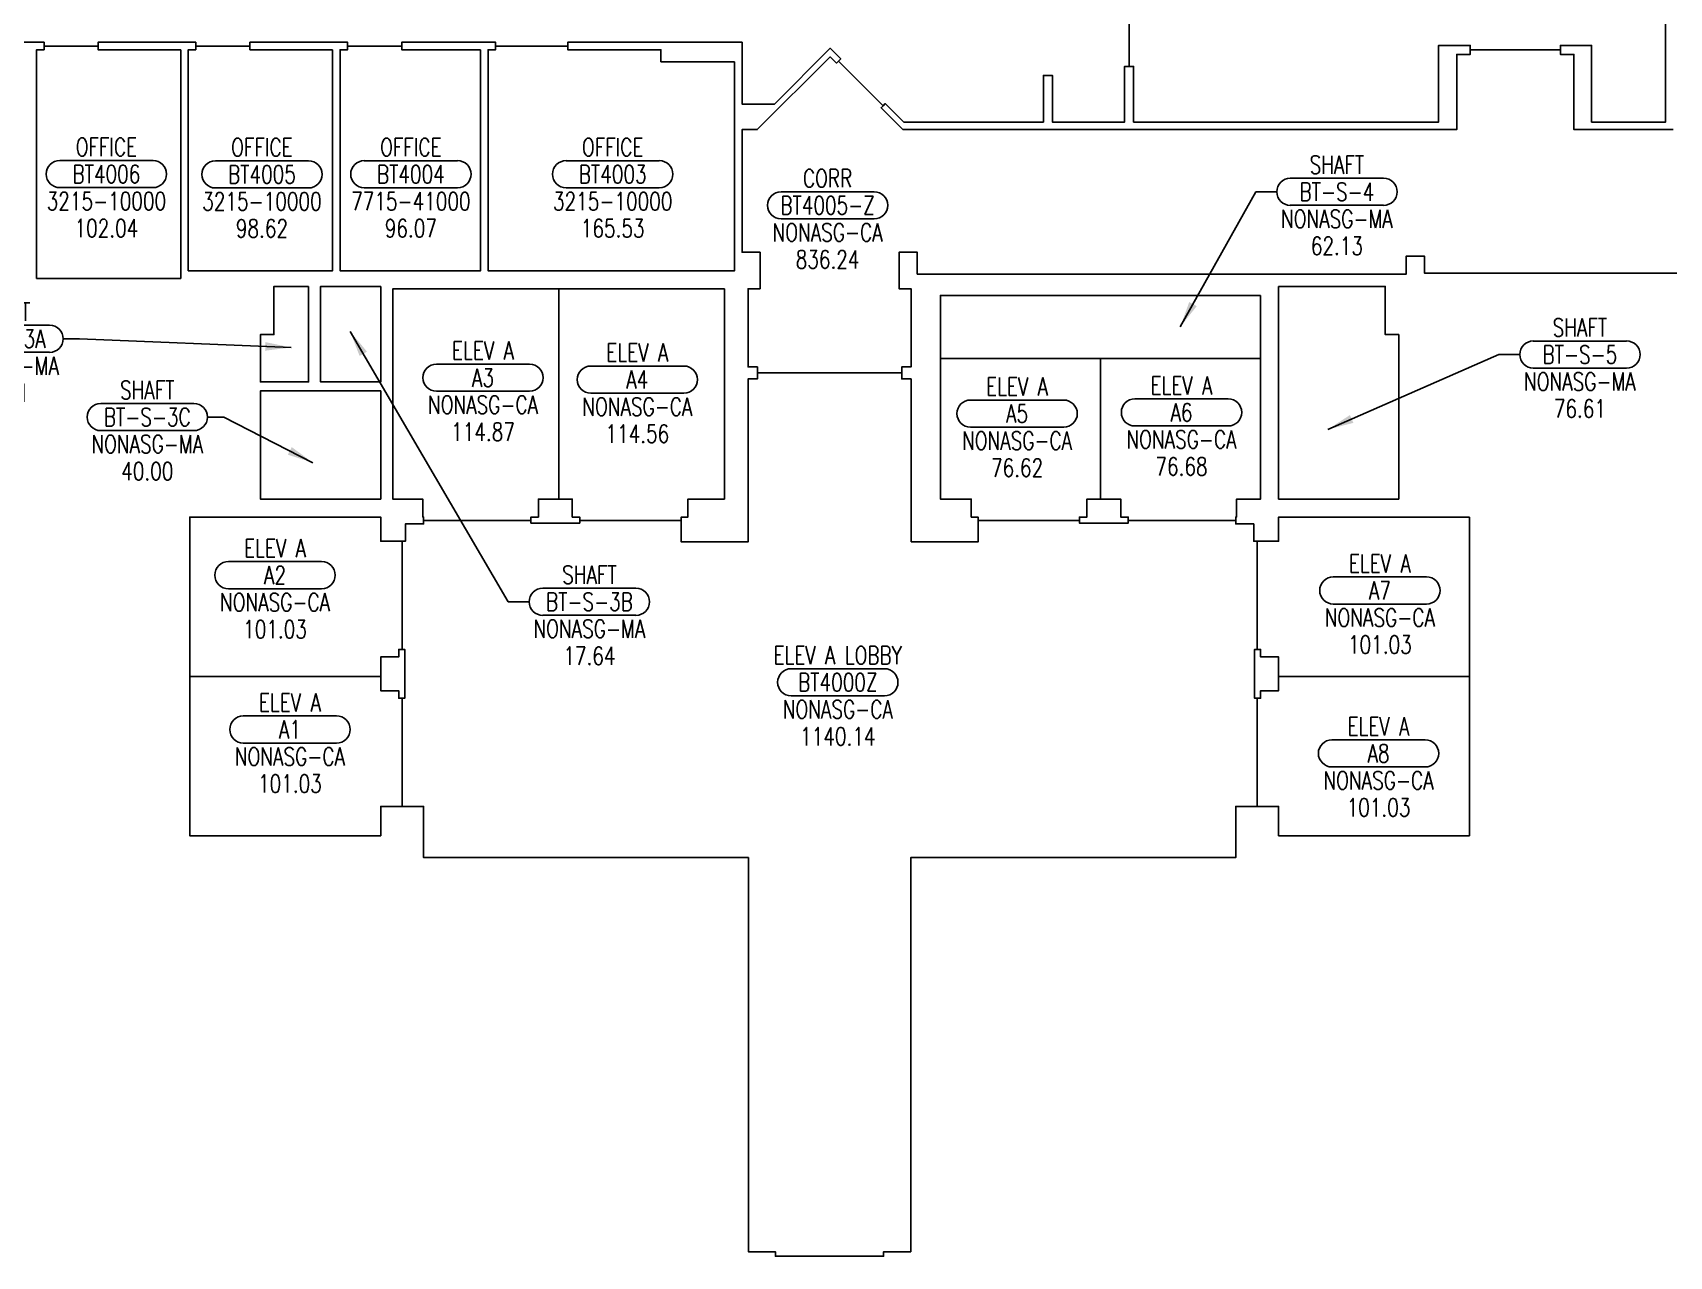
# Model space of a CAD drawing. Extents: x 3744 to 6993, y 18155 to 19758.
# Drawn here: x 4486 to 5575, y 18155 to 18969 of the extents above; entities that cross this region are included whole.
import ezdxf
from ezdxf.enums import TextEntityAlignment as Align

# ---------------------------------------------------------------- set-up
doc = ezdxf.new("R2010")
doc.units = 0
doc.header["$MEASUREMENT"] = 0
doc.layers.get('0').update_dxf_attribs({"linetype": 'CONTINUOUS'})
for name, color, linetype in [('AREA', 3, 'CONTINUOUS'), ('AREA2', 1, 'CONTINUOUS'), ('COSTC', 6, 'CONTINUOUS'), ('PLINE2', 5, 'CONTINUOUS'), ('ROOMNA', 4, 'CONTINUOUS'), ('ROOMNO', 4, 'CONTINUOUS'), ('ROOMOV', 4, 'CONTINUOUS')]:
    doc.layers.add(name, color=color, linetype=linetype)
doc.styles.get("Standard").update_dxf_attribs({"font": 'simplex.shx', "width": 0.75})
doc.dimstyles.get("Standard").update_dxf_attribs({"dimtxt": 0.18, "dimasz": 0.18, "dimexe": 0.18, "dimexo": 0.0625, "dimgap": 0.09, "dimtad": 0, "dimtih": 1, "dimtoh": 1, "dimdec": 4, "dimzin": 0, "dimtxsty": 'STANDARD', "dimcen": 0.09, "dimazin": 3, "dimtfac": 1, "dimtdec": 4, "dimtofl": 0, "dimtmove": 0, "dimatfit": 3, "dimtolj": 1, "dimtzin": 0})

# ---------------------------------------------------------------- blocks, each defined once
blk = doc.blocks.new('ROOM')
at = {"layer": 'ROOMOV'}
for p, q in [((-31, 9), (31, 9)), ((31, -9), (-31, -9))]:
    blk.add_line(p, q, dxfattribs=at)
for centre, start, end in [((-31, 0), 90, 270), ((31, 0), 270, 90)]:
    blk.add_arc(centre, 9.04, start, end, dxfattribs=at)
at = {"color": 0, "width": 0.75, "flags": 1}
for tag, p in [('FLFIN', (-60, -36)), ('ICRA', (60, -36)), ('FLTYPE', (-60, -48)), ('USER1', (60, -48)), ('FLCOND', (-60, -60)), ('USER2', (60, -60)), ('WLFIN', (-60, -72)), ('SITE', (-24, -72)), ('UCODE', (24, -72)), ('USER3', (60, -72)), ('WLTYPE', (-60, -84)), ('BLDG', (-24, -84)), ('UDESC', (24, -84)), ('USER4', (60, -84)), ('WLCOND', (-60, -96)), ('FLR', (-24, -96)), ('FCODE', (24, -96)), ('USER5', (60, -96)), ('CLFIN', (-60, -108)), ('COSTCD', (-24, -108)), ('FDESC', (24, -108)), ('USER6', (60, -108)), ('CLTYPE', (-60, -120)), ('DEPTD', (-24, -120)), ('DIVISION', (24, -120)), ('USER7', (60, -120)), ('CLCOND', (-60, -132)), ('RDES', (-24, -132)), ('CONTACT', (24, -132)), ('USER8', (60, -132)), ('CLHT', (-60, -144)), ('CHDATE', (-24, -144)), ('OCCUP', (24, -144)), ('BLOCK', (60, -144)), ('BASE', (-60, -156)), ('CBACK', (-24, -156)), ('PRCONTACT', (24, -156)), ('BLOCK2', (60, -156))]:
    blk.add_attdef(tag, text='', height=6, dxfattribs=at).set_placement(p, align=Align.MIDDLE_CENTER)
at = {"layer": 'AREA', "width": 0.75}
blk.add_attdef('AREA', text='', height=12, dxfattribs=at).set_placement((0, -36), align=Align.MIDDLE_CENTER)
at = {"layer": 'AREA2', "width": 0.75}
blk.add_attdef('AREA2', text='', height=12, dxfattribs=at).set_placement((0, -36), align=Align.MIDDLE_CENTER)
at = {"layer": 'COSTC', "width": 0.75}
blk.add_attdef('COSTC', text='', height=12, dxfattribs=at).set_placement((0, -18), align=Align.MIDDLE_CENTER)
at = {"layer": 'ROOMNA', "width": 0.75}
for tag, p in [('RMNAA', (0, 54)), ('RMNAB', (0, 36)), ('RMNAC', (0, 18))]:
    blk.add_attdef(tag, text='', height=12, dxfattribs=at).set_placement(p, align=Align.MIDDLE_CENTER)
at = {"layer": 'ROOMNO', "width": 0.75}
blk.add_attdef('RMNU', text='', height=12, dxfattribs=at).set_placement((0, 0), align=Align.MIDDLE_CENTER)

msp = doc.modelspace()

# ---------------------------------------------------------------- linework, layer by layer
at = {"layer": 'PLINE2', "color": 6}
for points in [[(5573, 19168.7), (5573, 18909.7), (5523.8, 18909.7), (5523.8, 18960.7), (5503, 18960.7), (5503, 18957.7), (5443, 18957.7), (5443, 18960.7), (5422, 18960.7), (5422, 18909.7), (5219, 18909.7), (5219, 18946.7), (5216, 18946.7), (5216, 18982.7)], [(4429, 18962.8), (4494, 18962.8), (4494, 18960.3), (4530, 18960.3), (4530, 18962.8), (4595, 18962.8), (4595, 18960.3), (4631, 18960.3), (4631, 18962.8), (4696, 18962.8), (4696, 18960.3), (4732, 18960.3), (4732, 18962.8), (4794.5, 18962.8), (4794.5, 18960.3), (4842.5, 18960.3), (4842.5, 18962.8), (4958.5, 18962.8), (4958.5, 18921.7), (4980, 18921.7), (5017.1, 18958.8), (5024.1, 18951.7), (5022.7, 18950.3), (5052.4, 18920.6), (5053.8, 18922), (5066.1, 18909.7), (5159, 18909.7), (5159, 18940.7), (5165, 18940.7), (5165, 18909.7), (5213, 18909.7), (5213, 18946.7), (5216, 18946.7), (5216, 18982.7)], [(5580.5, 18809.2), (5412.5, 18809.2), (5412.5, 18820.5), (5400.5, 18820.5), (5400.5, 18808.5), (5075, 18808.5), (5075, 18823.1), (5063, 18823.1), (5063, 18798.8), (5071, 18798.8), (5071, 18746.8), (5064.7, 18746.8), (5064.7, 18742.8), (4968.7, 18742.8), (4968.7, 18746.8), (4962.5, 18746.8), (4962.5, 18798.8), (4970.5, 18798.8), (4970.5, 18823.1), (4958.5, 18823.1), (4958.5, 18904.7), (4968.6, 18904.7), (5017.1, 18953.1), (5021.3, 18948.9), (5022.7, 18950.3), (5052.4, 18920.6), (5051, 18919.2), (5065.5, 18904.7), (5434, 18904.7), (5434, 18954.7), (5443, 18954.7), (5443, 18957.7), (5503, 18957.7), (5503, 18954.7), (5512, 18954.7), (5512, 18904.7), (5578, 18904.7)]]:
    msp.add_lwpolyline(points, dxfattribs=at)
for points in [[(4585, 18957.8), (4530, 18957.8), (4530, 18960.3), (4494, 18960.3), (4494, 18957.8), (4489, 18957.8), (4489, 18805.7), (4585, 18805.7)], [(4686, 18957.8), (4631, 18957.8), (4631, 18960.3), (4595, 18960.3), (4595, 18957.8), (4590, 18957.8), (4590, 18810.8), (4686, 18810.8)], [(4784.5, 18957.8), (4732, 18957.8), (4732, 18960.3), (4696, 18960.3), (4696, 18957.8), (4691, 18957.8), (4691, 18810.8), (4784.5, 18810.8)], [(4953.5, 18949.8), (4904.5, 18949.8), (4904.5, 18957.8), (4842.5, 18957.8), (4842.5, 18960.3), (4794.5, 18960.3), (4794.5, 18957.8), (4789.5, 18957.8), (4789.5, 18810.8), (4953.5, 18810.8)], [(4670, 18800.3), (4647, 18800.3), (4647, 18768.3), (4638, 18768.3), (4638, 18736.8), (4670, 18736.8)], [(4718, 18800.3), (4678, 18800.3), (4678, 18736.8), (4718, 18736.8)], [(4836.5, 18798.7), (4726, 18798.7), (4726, 18658.8), (4746, 18658.8), (4746, 18646.8), (4746.5, 18646.8), (4746.5, 18644.6), (4818, 18644.6), (4818, 18646.8), (4823, 18646.8), (4823, 18658.8), (4836.5, 18658.8)], [(4946.7, 18798.7), (4836.5, 18798.7), (4836.5, 18658.8), (4845.5, 18658.8), (4845.5, 18646.8), (4850.5, 18646.8), (4850.5, 18644.6), (4918, 18644.6), (4918, 18646.8), (4922.5, 18646.8), (4922.5, 18658.8), (4946.7, 18658.8), (4946.7, 18664.8)], [(5315.5, 18800.3), (5315.5, 18658.8), (5395.5, 18658.8), (5395.5, 18768.3), (5386.5, 18768.3), (5386.5, 18800.3)], [(5303.5, 18794.3), (5090.5, 18794.3), (5090.5, 18752.3), (5303.5, 18752.3)], [(5071, 18630.3), (5071, 18738.8), (5064.7, 18738.8), (5064.7, 18742.8), (4968.7, 18742.8), (4968.7, 18738.8), (4962.5, 18738.8), (4962.5, 18630.3), (4918, 18630.3), (4918, 18644.6), (4850.5, 18644.6), (4850.5, 18642.8), (4818, 18642.8), (4818, 18644.6), (4746.5, 18644.6), (4746.5, 18642.3), (4734.5, 18642.3), (4734.5, 18630.8), (4732.2, 18630.8), (4732.2, 18558.8), (4734, 18558.8), (4734, 18526.3), (4732.2, 18526.3), (4732.2, 18454.3), (4746.5, 18454.3), (4746.5, 18420.3), (4962.7, 18420.3), (4962.7, 18158), (4980.7, 18158), (4980.7, 18155), (5052.7, 18155), (5052.7, 18158), (5070.7, 18158), (5070.7, 18420.3), (5287, 18420.3), (5287, 18454.3), (5301.2, 18454.3), (5301.2, 18526.3), (5299.5, 18526.3), (5299.5, 18558.8), (5301.2, 18558.8), (5301.2, 18630.8), (5299, 18630.8), (5299, 18642.3), (5287, 18642.3), (5287, 18644.6), (5215.5, 18644.6), (5215.5, 18642.8), (5183, 18642.8), (5183, 18644.6), (5115.5, 18644.6), (5115.5, 18630.3)], [(5197, 18752.3), (5090.5, 18752.3), (5090.5, 18658.8), (5111, 18658.8), (5111, 18646.8), (5115.5, 18646.8), (5115.5, 18644.6), (5183, 18644.6), (5183, 18646.8), (5188, 18646.8), (5188, 18658.8), (5197, 18658.8)], [(5303.5, 18752.3), (5197, 18752.3), (5197, 18658.8), (5210.5, 18658.8), (5210.5, 18646.8), (5215.5, 18646.8), (5215.5, 18644.6), (5287, 18644.6), (5287, 18646.8), (5287.5, 18646.8), (5287.5, 18658.8), (5303.5, 18658.8)], [(4718, 18730.8), (4638, 18730.8), (4638, 18658.8), (4718, 18658.8)], [(4732.2, 18630.8), (4730, 18630.8), (4718, 18630.8), (4718, 18646.8), (4591, 18646.8), (4591, 18540.8), (4718, 18540.8), (4718, 18553.8), (4730, 18553.8), (4730, 18558.8), (4732.2, 18558.8)], [(5442.5, 18646.8), (5395.5, 18646.8), (5315.5, 18646.8), (5315.5, 18630.8), (5303.5, 18630.8), (5301.2, 18630.8), (5301.2, 18558.8), (5303.5, 18558.8), (5303.5, 18553.8), (5315.5, 18553.8), (5315.5, 18540.8), (5442.5, 18540.8)], [(4732.2, 18526.3), (4730, 18526.3), (4730, 18531.3), (4718, 18531.3), (4718, 18540.8), (4591, 18540.8), (4591, 18434.8), (4718, 18434.8), (4718, 18454.3), (4730, 18454.3), (4732.2, 18454.3)], [(5442.5, 18538.8), (5442.5, 18540.8), (5315.5, 18540.8), (5315.5, 18531.3), (5303.5, 18531.3), (5303.5, 18526.3), (5301.2, 18526.3), (5301.2, 18454.3), (5303.5, 18454.3), (5315.5, 18454.3), (5315.5, 18434.8), (5442.5, 18434.8)]]:
    msp.add_lwpolyline(points, close=True, dxfattribs=at)

# ---------------------------------------------------------------- block references
at = {"layer": 'ROOMNO', "color": 2}
ref = msp.add_blockref('ROOM', (4535.5, 18875.1), dxfattribs=at)
ref.add_attrib('RMNU', 'BT4006', dxfattribs={"height": 12, "width": 0.75}).set_placement((4535.5, 18875.1), align=Align.MIDDLE_CENTER)
ref.add_attrib('RMNAC', 'OFFICE', dxfattribs={"layer": 'ROOMNA', "height": 12, "width": 0.75}).set_placement((4535.5, 18893.1), align=Align.MIDDLE_CENTER)
ref.add_attrib('COSTC', '3215-10000', dxfattribs={"layer": 'COSTC', "height": 12, "width": 0.75}).set_placement((4535.5, 18857.1), align=Align.MIDDLE_CENTER)
ref.add_attrib('AREA2', '102.04', dxfattribs={"layer": 'AREA2', "height": 12, "width": 0.75}).set_placement((4535.5, 18839.1), align=Align.MIDDLE_CENTER)
ref = msp.add_blockref('ROOM', (4639, 18874.9), dxfattribs=at)
ref.add_attrib('RMNU', 'BT4005', dxfattribs={"height": 12, "width": 0.75}).set_placement((4639, 18874.9), align=Align.MIDDLE_CENTER)
ref.add_attrib('RMNAC', 'OFFICE', dxfattribs={"layer": 'ROOMNA', "height": 12, "width": 0.75}).set_placement((4639, 18892.9), align=Align.MIDDLE_CENTER)
ref.add_attrib('COSTC', '3215-10000', dxfattribs={"layer": 'COSTC', "height": 12, "width": 0.75}).set_placement((4639, 18856.9), align=Align.MIDDLE_CENTER)
ref.add_attrib('AREA2', '98.62', dxfattribs={"layer": 'AREA2', "height": 12, "width": 0.75}).set_placement((4639, 18838.9), align=Align.MIDDLE_CENTER)
ref = msp.add_blockref('ROOM', (4738.1, 18875), dxfattribs=at)
ref.add_attrib('RMNU', 'BT4004', dxfattribs={"height": 12, "width": 0.75}).set_placement((4738.1, 18875), align=Align.MIDDLE_CENTER)
ref.add_attrib('RMNAC', 'OFFICE', dxfattribs={"layer": 'ROOMNA', "height": 12, "width": 0.75}).set_placement((4738.1, 18893), align=Align.MIDDLE_CENTER)
ref.add_attrib('COSTC', '7715-41000', dxfattribs={"layer": 'COSTC', "height": 12, "width": 0.75}).set_placement((4738.1, 18857), align=Align.MIDDLE_CENTER)
ref.add_attrib('AREA2', '96.07', dxfattribs={"layer": 'AREA2', "height": 12, "width": 0.75}).set_placement((4738.1, 18839), align=Align.MIDDLE_CENTER)
ref = msp.add_blockref('ROOM', (4872.4, 18875), dxfattribs=at)
ref.add_attrib('RMNU', 'BT4003', dxfattribs={"height": 12, "width": 0.75}).set_placement((4872.4, 18875), align=Align.MIDDLE_CENTER)
ref.add_attrib('RMNAC', 'OFFICE', dxfattribs={"layer": 'ROOMNA', "height": 12, "width": 0.75}).set_placement((4872.4, 18893), align=Align.MIDDLE_CENTER)
ref.add_attrib('COSTC', '3215-10000', dxfattribs={"layer": 'COSTC', "height": 12, "width": 0.75}).set_placement((4872.4, 18857), align=Align.MIDDLE_CENTER)
ref.add_attrib('AREA2', '165.53', dxfattribs={"layer": 'AREA2', "height": 12, "width": 0.75}).set_placement((4872.4, 18839), align=Align.MIDDLE_CENTER)
ref = msp.add_blockref('ROOM', (5354.3, 18863.3), dxfattribs=at)
ref.add_attrib('RMNU', 'BT-S-4', dxfattribs={"height": 12, "width": 0.75}).set_placement((5354.3, 18863.3), align=Align.MIDDLE_CENTER)
ref.add_attrib('RMNAC', 'SHAFT', dxfattribs={"layer": 'ROOMNA', "height": 12, "width": 0.75}).set_placement((5354.3, 18881.3), align=Align.MIDDLE_CENTER)
ref.add_attrib('COSTC', 'NONASG-MA', dxfattribs={"layer": 'COSTC', "height": 12, "width": 0.75}).set_placement((5354.3, 18845.3), align=Align.MIDDLE_CENTER)
ref.add_attrib('AREA2', '62.13', dxfattribs={"layer": 'AREA2', "height": 12, "width": 0.75}).set_placement((5354.3, 18827.3), align=Align.MIDDLE_CENTER)
ref = msp.add_blockref('ROOM', (5015.4, 18854.3), dxfattribs=at)
ref.add_attrib('RMNU', 'BT4005-Z', dxfattribs={"height": 12, "width": 0.75}).set_placement((5015.4, 18854.3), align=Align.MIDDLE_CENTER)
ref.add_attrib('RMNAC', 'CORR', dxfattribs={"layer": 'ROOMNA', "height": 12, "width": 0.75}).set_placement((5015.4, 18872.3), align=Align.MIDDLE_CENTER)
ref.add_attrib('COSTC', 'NONASG-CA', dxfattribs={"layer": 'COSTC', "height": 12, "width": 0.75}).set_placement((5015.4, 18836.3), align=Align.MIDDLE_CENTER)
ref.add_attrib('AREA2', '836.24', dxfattribs={"layer": 'AREA2', "height": 12, "width": 0.75}).set_placement((5015.4, 18818.3), align=Align.MIDDLE_CENTER)
ref = msp.add_blockref('ROOM', (4466.7, 18765.5), dxfattribs=at)
ref.add_attrib('RMNU', 'BT-S-3A', dxfattribs={"height": 12, "width": 0.75}).set_placement((4466.7, 18765.5), align=Align.MIDDLE_CENTER)
ref.add_attrib('RMNAC', 'SHAFT', dxfattribs={"layer": 'ROOMNA', "height": 12, "width": 0.75}).set_placement((4466.7, 18783.5), align=Align.MIDDLE_CENTER)
ref.add_attrib('COSTC', 'NONASG-MA', dxfattribs={"layer": 'COSTC', "height": 12, "width": 0.75}).set_placement((4466.7, 18747.5), align=Align.MIDDLE_CENTER)
ref.add_attrib('AREA2', '12.11', dxfattribs={"layer": 'AREA2', "height": 12, "width": 0.75}).set_placement((4466.7, 18729.5), align=Align.MIDDLE_CENTER)
ref = msp.add_blockref('ROOM', (5516, 18755), dxfattribs=at)
ref.add_attrib('RMNU', 'BT-S-5', dxfattribs={"height": 12, "width": 0.75}).set_placement((5516, 18755), align=Align.MIDDLE_CENTER)
ref.add_attrib('RMNAC', 'SHAFT', dxfattribs={"layer": 'ROOMNA', "height": 12, "width": 0.75}).set_placement((5516, 18773), align=Align.MIDDLE_CENTER)
ref.add_attrib('COSTC', 'NONASG-MA', dxfattribs={"layer": 'COSTC', "height": 12, "width": 0.75}).set_placement((5516, 18737), align=Align.MIDDLE_CENTER)
ref.add_attrib('AREA2', '76.61', dxfattribs={"layer": 'AREA2', "height": 12, "width": 0.75}).set_placement((5516, 18719), align=Align.MIDDLE_CENTER)
ref = msp.add_blockref('ROOM', (4786.1, 18739.6), dxfattribs=at)
ref.add_attrib('RMNU', 'A3', dxfattribs={"height": 12, "width": 0.75}).set_placement((4786.1, 18739.6), align=Align.MIDDLE_CENTER)
ref.add_attrib('RMNAC', 'ELEV A', dxfattribs={"layer": 'ROOMNA', "height": 12, "width": 0.75}).set_placement((4786.1, 18757.6), align=Align.MIDDLE_CENTER)
ref.add_attrib('COSTC', 'NONASG-CA', dxfattribs={"layer": 'COSTC', "height": 12, "width": 0.75}).set_placement((4786.1, 18721.6), align=Align.MIDDLE_CENTER)
ref.add_attrib('AREA2', '114.87', dxfattribs={"layer": 'AREA2', "height": 12, "width": 0.75}).set_placement((4786.1, 18703.6), align=Align.MIDDLE_CENTER)
ref = msp.add_blockref('ROOM', (4888.8, 18738.3), dxfattribs=at)
ref.add_attrib('RMNU', 'A4', dxfattribs={"height": 12, "width": 0.75}).set_placement((4888.8, 18738.3), align=Align.MIDDLE_CENTER)
ref.add_attrib('RMNAC', 'ELEV A', dxfattribs={"layer": 'ROOMNA', "height": 12, "width": 0.75}).set_placement((4888.8, 18756.3), align=Align.MIDDLE_CENTER)
ref.add_attrib('COSTC', 'NONASG-CA', dxfattribs={"layer": 'COSTC', "height": 12, "width": 0.75}).set_placement((4888.8, 18720.3), align=Align.MIDDLE_CENTER)
ref.add_attrib('AREA2', '114.56', dxfattribs={"layer": 'AREA2', "height": 12, "width": 0.75}).set_placement((4888.8, 18702.3), align=Align.MIDDLE_CENTER)
ref = msp.add_blockref('ROOM', (4562.7, 18713.4), dxfattribs=at)
ref.add_attrib('RMNU', 'BT-S-3C', dxfattribs={"height": 12, "width": 0.75}).set_placement((4562.7, 18713.4), align=Align.MIDDLE_CENTER)
ref.add_attrib('RMNAC', 'SHAFT', dxfattribs={"layer": 'ROOMNA', "height": 12, "width": 0.75}).set_placement((4562.7, 18731.4), align=Align.MIDDLE_CENTER)
ref.add_attrib('COSTC', 'NONASG-MA', dxfattribs={"layer": 'COSTC', "height": 12, "width": 0.75}).set_placement((4562.7, 18695.4), align=Align.MIDDLE_CENTER)
ref.add_attrib('AREA2', '40.00', dxfattribs={"layer": 'AREA2', "height": 12, "width": 0.75}).set_placement((4562.7, 18677.4), align=Align.MIDDLE_CENTER)
ref = msp.add_blockref('ROOM', (5141.5, 18715.7), dxfattribs=at)
ref.add_attrib('RMNU', 'A5', dxfattribs={"height": 12, "width": 0.75}).set_placement((5141.5, 18715.7), align=Align.MIDDLE_CENTER)
ref.add_attrib('RMNAC', 'ELEV A', dxfattribs={"layer": 'ROOMNA', "height": 12, "width": 0.75}).set_placement((5141.5, 18733.7), align=Align.MIDDLE_CENTER)
ref.add_attrib('COSTC', 'NONASG-CA', dxfattribs={"layer": 'COSTC', "height": 12, "width": 0.75}).set_placement((5141.5, 18697.7), align=Align.MIDDLE_CENTER)
ref.add_attrib('AREA2', '76.62', dxfattribs={"layer": 'AREA2', "height": 12, "width": 0.75}).set_placement((5141.5, 18679.7), align=Align.MIDDLE_CENTER)
ref = msp.add_blockref('ROOM', (5250.9, 18716.5), dxfattribs=at)
ref.add_attrib('RMNU', 'A6', dxfattribs={"height": 12, "width": 0.75}).set_placement((5250.9, 18716.5), align=Align.MIDDLE_CENTER)
ref.add_attrib('RMNAC', 'ELEV A', dxfattribs={"layer": 'ROOMNA', "height": 12, "width": 0.75}).set_placement((5250.9, 18734.5), align=Align.MIDDLE_CENTER)
ref.add_attrib('COSTC', 'NONASG-CA', dxfattribs={"layer": 'COSTC', "height": 12, "width": 0.75}).set_placement((5250.9, 18698.5), align=Align.MIDDLE_CENTER)
ref.add_attrib('AREA2', '76.68', dxfattribs={"layer": 'AREA2', "height": 12, "width": 0.75}).set_placement((5250.9, 18680.5), align=Align.MIDDLE_CENTER)
ref = msp.add_blockref('ROOM', (4647.7, 18608.2), dxfattribs=at)
ref.add_attrib('RMNU', 'A2', dxfattribs={"height": 12, "width": 0.75}).set_placement((4647.7, 18608.2), align=Align.MIDDLE_CENTER)
ref.add_attrib('RMNAC', 'ELEV A', dxfattribs={"layer": 'ROOMNA', "height": 12, "width": 0.75}).set_placement((4647.7, 18626.2), align=Align.MIDDLE_CENTER)
ref.add_attrib('COSTC', 'NONASG-CA', dxfattribs={"layer": 'COSTC', "height": 12, "width": 0.75}).set_placement((4647.7, 18590.2), align=Align.MIDDLE_CENTER)
ref.add_attrib('AREA2', '101.03', dxfattribs={"layer": 'AREA2', "height": 12, "width": 0.75}).set_placement((4647.7, 18572.2), align=Align.MIDDLE_CENTER)
ref = msp.add_blockref('ROOM', (5382.9, 18598), dxfattribs=at)
ref.add_attrib('RMNU', 'A7', dxfattribs={"height": 12, "width": 0.75}).set_placement((5382.9, 18598), align=Align.MIDDLE_CENTER)
ref.add_attrib('RMNAC', 'ELEV A', dxfattribs={"layer": 'ROOMNA', "height": 12, "width": 0.75}).set_placement((5382.9, 18616), align=Align.MIDDLE_CENTER)
ref.add_attrib('COSTC', 'NONASG-CA', dxfattribs={"layer": 'COSTC', "height": 12, "width": 0.75}).set_placement((5382.9, 18580), align=Align.MIDDLE_CENTER)
ref.add_attrib('AREA2', '101.03', dxfattribs={"layer": 'AREA2', "height": 12, "width": 0.75}).set_placement((5382.9, 18562), align=Align.MIDDLE_CENTER)
ref = msp.add_blockref('ROOM', (4856.9, 18590.5), dxfattribs=at)
ref.add_attrib('RMNU', 'BT-S-3B', dxfattribs={"height": 12, "width": 0.75}).set_placement((4856.9, 18590.5), align=Align.MIDDLE_CENTER)
ref.add_attrib('RMNAC', 'SHAFT', dxfattribs={"layer": 'ROOMNA', "height": 12, "width": 0.75}).set_placement((4856.9, 18608.5), align=Align.MIDDLE_CENTER)
ref.add_attrib('COSTC', 'NONASG-MA', dxfattribs={"layer": 'COSTC', "height": 12, "width": 0.75}).set_placement((4856.9, 18572.5), align=Align.MIDDLE_CENTER)
ref.add_attrib('AREA2', '17.64', dxfattribs={"layer": 'AREA2', "height": 12, "width": 0.75}).set_placement((4856.9, 18554.5), align=Align.MIDDLE_CENTER)
ref = msp.add_blockref('ROOM', (5022.2, 18536.9), dxfattribs=at)
ref.add_attrib('RMNU', 'BT4000Z', dxfattribs={"height": 12, "width": 0.75}).set_placement((5022.2, 18536.9), align=Align.MIDDLE_CENTER)
ref.add_attrib('RMNAC', 'ELEV A LOBBY', dxfattribs={"layer": 'ROOMNA', "height": 12, "width": 0.75}).set_placement((5022.2, 18554.9), align=Align.MIDDLE_CENTER)
ref.add_attrib('COSTC', 'NONASG-CA', dxfattribs={"layer": 'COSTC', "height": 12, "width": 0.75}).set_placement((5022.2, 18518.9), align=Align.MIDDLE_CENTER)
ref.add_attrib('AREA2', '1140.14', dxfattribs={"layer": 'AREA2', "height": 12, "width": 0.75}).set_placement((5022.2, 18500.9), align=Align.MIDDLE_CENTER)
ref = msp.add_blockref('ROOM', (4657.6, 18505.5), dxfattribs=at)
ref.add_attrib('RMNU', 'A1', dxfattribs={"height": 12, "width": 0.75}).set_placement((4657.6, 18505.5), align=Align.MIDDLE_CENTER)
ref.add_attrib('RMNAC', 'ELEV A', dxfattribs={"layer": 'ROOMNA', "height": 12, "width": 0.75}).set_placement((4657.6, 18523.5), align=Align.MIDDLE_CENTER)
ref.add_attrib('COSTC', 'NONASG-CA', dxfattribs={"layer": 'COSTC', "height": 12, "width": 0.75}).set_placement((4657.6, 18487.5), align=Align.MIDDLE_CENTER)
ref.add_attrib('AREA2', '101.03', dxfattribs={"layer": 'AREA2', "height": 12, "width": 0.75}).set_placement((4657.6, 18469.5), align=Align.MIDDLE_CENTER)
ref = msp.add_blockref('ROOM', (5382, 18489.6), dxfattribs=at)
ref.add_attrib('RMNU', 'A8', dxfattribs={"height": 12, "width": 0.75}).set_placement((5382, 18489.6), align=Align.MIDDLE_CENTER)
ref.add_attrib('RMNAC', 'ELEV A', dxfattribs={"layer": 'ROOMNA', "height": 12, "width": 0.75}).set_placement((5382, 18507.6), align=Align.MIDDLE_CENTER)
ref.add_attrib('COSTC', 'NONASG-CA', dxfattribs={"layer": 'COSTC', "height": 12, "width": 0.75}).set_placement((5382, 18471.6), align=Align.MIDDLE_CENTER)
ref.add_attrib('AREA2', '101.03', dxfattribs={"layer": 'AREA2', "height": 12, "width": 0.75}).set_placement((5382, 18453.6), align=Align.MIDDLE_CENTER)

# ---------------------------------------------------------------- leaders
at = {"layer": 'ROOMNO'}
for points in [[(5250.1, 18773.5), (5300.3, 18863.3), (5314.2, 18863.3)], [(4658.5, 18759.7), (4517.7, 18765.5), (4506.8, 18765.5)], [(4697.7, 18770.4), (4802.9, 18590.5), (4816.8, 18590.5)], [(5348.3, 18705.2), (5462.1, 18755), (5476, 18755)], [(4672.9, 18683), (4613.7, 18713.4), (4602.8, 18713.4)]]:
    msp.add_leader(points, dimstyle='STANDARD', override={"dimscale": 96, "dimgap": 0.09, "dimtad": 0}, dxfattribs=at)

doc.saveas('drawing.dxf')
